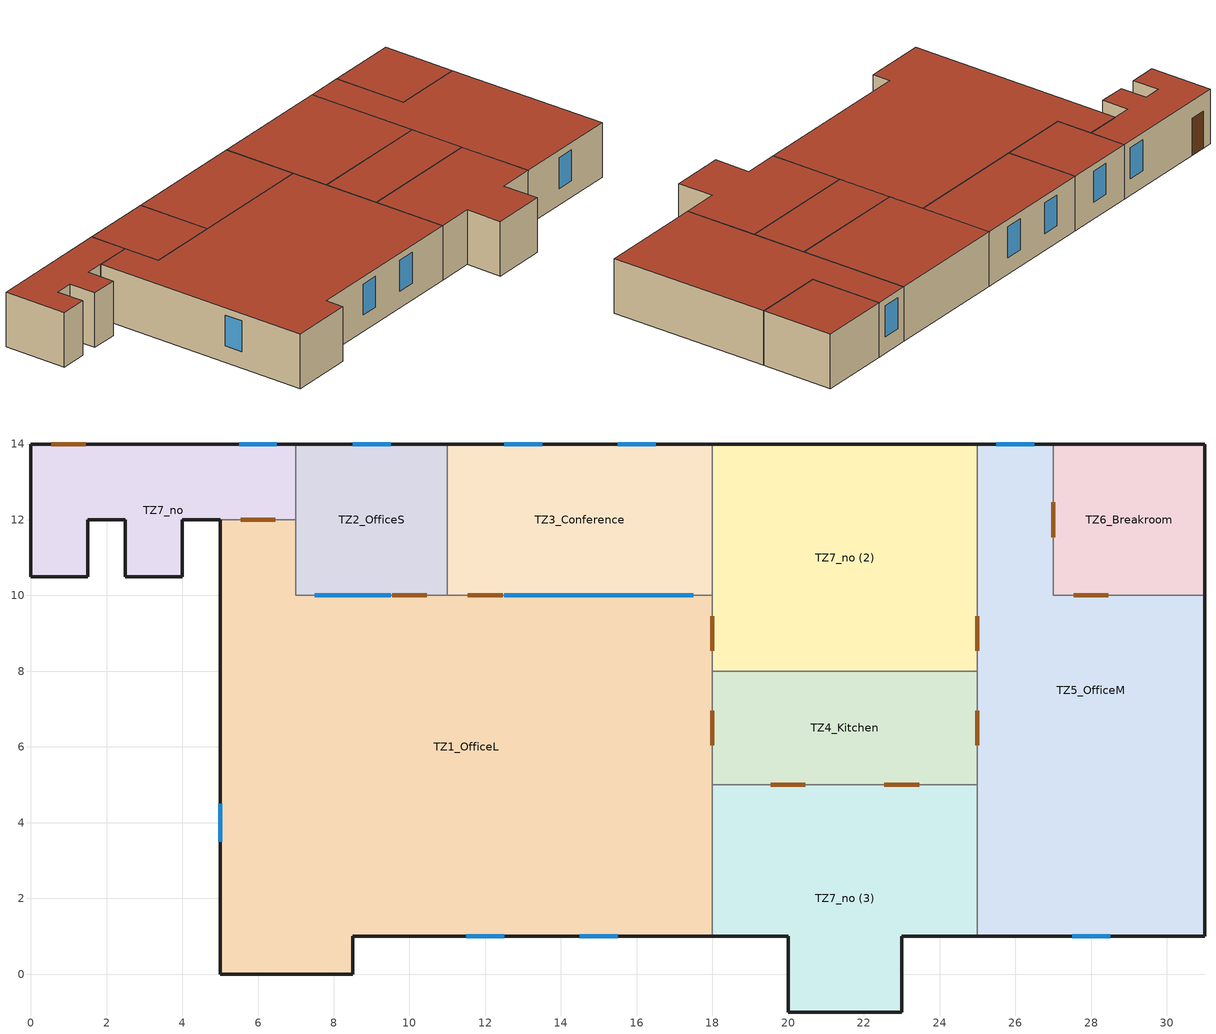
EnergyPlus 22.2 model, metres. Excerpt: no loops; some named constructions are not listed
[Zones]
TZ1_OfficeL
 floor ground (ExtSlabCarpet 4in ClimateZone 1-8): 5,0 5,12 7,12 7,10 11,10 18,10 18,8 18,5 18,1 8.5,1 8.5,0 z0
 wall outside (ASHRAE 189.1-2009 ExtWall Mass ClimateZone 1): 5,12 5,0 8.5,0 8.5,1 18,1 z0:3
 wall to TZ7_no (Interior Wall): 7,12 5,12 z0:3
 wall to TZ2_OfficeS (Interior Wall): 11,10 7,10 7,12 z0:3
 wall to TZ3_Conference (Interior Wall): 18,10 11,10 z0:3
 wall to TZ7_no (2) (Interior Wall): 18,8 18,10 z0:3
 wall to TZ4_Kitchen (Interior Wall): 18,5 18,8 z0:3
 wall to TZ7_no (3) (Interior Wall): 18,1 18,5 z0:3
 window (ASHRAE 189.1-2009 ExtWindow ClimateZone 1): 5,4.5 5,3.5 / 14.5,1 15.5,1 / 11.5,1 12.5,1 z0.91:2.61
 window inside (Interior Window): 9.5,10 7.5,10 / 17.5,10 12.5,10 z0.01:2.01
 door inside (Interior Door): 6.46,12 5.54,12 / 10.46,10 9.54,10 / 12.46,10 11.54,10 / 18,8.54 18,9.46 / 18,6.04 18,6.96 z0:2.03
 roof outside (ASHRAE 189.1-2009 ExtRoof IEAD ClimateZone 1): 8.5,0 8.5,1 18,1 18,5 18,8 18,10 11,10 7,10 7,12 5,12 5,0 z3
TZ2_OfficeS
 floor ground (ExtSlabCarpet 4in ClimateZone 1-8): 11,14 11,10 7,10 7,12 7,14 z0
 wall outside (ASHRAE 189.1-2009 ExtWall Mass ClimateZone 1): 11,14 7,14 z0:3
 wall to TZ3_Conference (Interior Wall): 11,10 11,14 z0:3
 wall to TZ7_no (Interior Wall): 7,14 7,12 z0:3
 window (ASHRAE 189.1-2009 ExtWindow ClimateZone 1): 9.5,14 8.5,14 z0.91:2.61
 roof outside (ASHRAE 189.1-2009 ExtRoof IEAD ClimateZone 1): 7,14 7,12 7,10 11,10 11,14 z3
TZ3_Conference
 floor ground (ExtSlabCarpet 4in ClimateZone 1-8): 18,14 18,10 11,10 11,14 z0
 wall outside (ASHRAE 189.1-2009 ExtWall Mass ClimateZone 1): 18,14 11,14 z0:3
 wall to TZ7_no (2) (Interior Wall): 18,10 18,14 z0:3
 window (ASHRAE 189.1-2009 ExtWindow ClimateZone 1): 13.5,14 12.5,14 / 16.5,14 15.5,14 z0.91:2.61
 roof outside (ASHRAE 189.1-2009 ExtRoof IEAD ClimateZone 1): 11,14 11,10 18,10 18,14 z3
TZ4_Kitchen
 floor ground (ExtSlabCarpet 4in ClimateZone 1-8): 25,8 25,5 18,5 18,8 z0
 wall to TZ5_OfficeM (Interior Wall): 25,5 25,8 z0:3
 wall to TZ7_no (3) (Interior Wall): 18,5 25,5 z0:3
 wall to TZ7_no (2) (Interior Wall): 25,8 18,8 z0:3
 door inside (Interior Door): 25,6.04 25,6.96 / 19.54,5 20.46,5 / 22.54,5 23.46,5 z0:2.03
 roof outside (ASHRAE 189.1-2009 ExtRoof IEAD ClimateZone 1): 18,8 18,5 25,5 25,8 z3
TZ5_OfficeM
 floor ground (ExtSlabCarpet 4in ClimateZone 1-8): 25,1 25,5 25,8 25,14 27,14 27,10 31,10 31,1 z0
 wall outside (ASHRAE 189.1-2009 ExtWall Mass ClimateZone 1): 25,1 31,1 31,10 / 27,14 25,14 z0:3
 wall to TZ6_Breakroom (Interior Wall): 31,10 27,10 27,14 z0:3
 wall to TZ7_no (3) (Interior Wall): 25,5 25,1 z0:3
 wall to TZ7_no (2) (Interior Wall): 25,14 25,8 z0:3
 window (ASHRAE 189.1-2009 ExtWindow ClimateZone 1): 27.5,1 28.5,1 / 26.5,14 25.5,14 z0.91:2.61
 door inside (Interior Door): 28.46,10 27.54,10 / 25,9.46 25,8.54 / 27,11.54 27,12.46 z0:2.03
 roof outside (ASHRAE 189.1-2009 ExtRoof IEAD ClimateZone 1): 31,1 31,10 27,10 27,14 25,14 25,8 25,5 25,1 z3
TZ6_Breakroom
 floor ground (ExtSlabCarpet 4in ClimateZone 1-8): 27,10 27,14 31,14 31,10 z0
 wall outside (ASHRAE 189.1-2009 ExtWall Mass ClimateZone 1): 31,10 31,14 27,14 z0:3
 roof outside (ASHRAE 189.1-2009 ExtRoof IEAD ClimateZone 1): 31,10 31,14 27,14 27,10 z3
TZ7_no
 floor ground (ExtSlabCarpet 4in ClimateZone 1-8): 2.5,10.5 2.5,12 1.5,12 1.5,10.5 0,10.5 0,14 7,14 7,12 5,12 4,12 4,10.5 z0
 wall outside (ASHRAE 189.1-2009 ExtWall Mass ClimateZone 1): 7,14 0,14 0,10.5 1.5,10.5 1.5,12 2.5,12 2.5,10.5 4,10.5 4,12 5,12 z0:3
 window (ASHRAE 189.1-2009 ExtWindow ClimateZone 1): 6.5,14 5.5,14 z0.91:2.61
 door (Exterior Door): 1.46,14 0.54,14 z0:2.03
 roof outside (ASHRAE 189.1-2009 ExtRoof IEAD ClimateZone 1): 4,10.5 4,12 5,12 7,12 7,14 0,14 0,10.5 1.5,10.5 1.5,12 2.5,12 2.5,10.5 z3
TZ7_no (2)
 floor ground (ExtSlabCarpet 4in ClimateZone 1-8): 25,14 25,8 18,8 18,10 18,14 z0
 wall outside (ASHRAE 189.1-2009 ExtWall Mass ClimateZone 1): 25,14 18,14 z0:3
 roof outside (ASHRAE 189.1-2009 ExtRoof IEAD ClimateZone 1): 18,14 18,10 18,8 25,8 25,14 z3
TZ7_no (3)
 floor ground (ExtSlabCarpet 4in ClimateZone 1-8): 20,-1 20,1 18,1 18,5 25,5 25,1 23,1 23,-1 z0
 wall outside (ASHRAE 189.1-2009 ExtWall Mass ClimateZone 1): 18,1 20,1 20,-1 23,-1 23,1 25,1 z0:3
 roof outside (ASHRAE 189.1-2009 ExtRoof IEAD ClimateZone 1): 23,-1 23,1 25,1 25,5 18,5 18,1 20,1 20,-1 z3
[SizingPeriod:DesignDay] Day of Month=21; Day Type=SummerDesignDay; Dry-Bulb Temperature Range Modifier Type=DefaultMultipliers; Humidity Condition Type=Wetbulb; Barometric Pressure {Pa}=101189; Wind Direction {deg}=300; Rain Indicator=No; Snow Indicator=No; Daylight Saving Time Indicator=No; Solar Model Indicator=ASHRAETau; Begin Environment Reset Mode=FullResetAtBeginEnvironment
Name | Month | Maximum Dry-Bulb Temperature {C} | Daily Dry-Bulb Temperature Range {deltaC} | Wetbulb or DewPoint at Maximum Dry-Bulb {C} | Wind Speed {m/s} | ASHRAE Clear Sky Optical Depth for Beam Irradiance (taub) | ASHRAE Clear Sky Optical Depth for Diffuse Irradiance (taud)
Mumbai-Shivaji.Intl.AP May 2% Condns WB=>MCDB | 5 | 31.9 | 5 | 27.7 | 3.2 | 0.557 | 1.975
Mumbai-Shivaji.Intl.AP May 5% Condns DB=>MCWB | 5 | 33.1 | 5.5 | 26.3 | 3.2 | 0.557 | 1.975
Mumbai-Shivaji.Intl.AP November .4% Condns DB=>MCWB | 11 | 36.1 | 9.8 | 22.7 | 2 | 0.532 | 1.995
Mumbai-Shivaji.Intl.AP November .4% Condns WB=>MCDB | 11 | 31.1 | 9.8 | 26.7 | 2 | 0.532 | 1.995
Mumbai-Shivaji.Intl.AP November 2% Condns DB=>MCWB | 11 | 34.9 | 9.8 | 22.3 | 2 | 0.532 | 1.995
Mumbai-Shivaji.Intl.AP November 2% Condns WB=>MCDB | 11 | 30.4 | 9.8 | 26 | 2 | 0.532 | 1.995
Mumbai-Shivaji.Intl.AP November 5% Condns DB=>MCWB | 11 | 33.9 | 10.6 | 22.1 | 2 | 0.532 | 1.995
Mumbai-Shivaji.Intl.AP October .4% Condns DB=>MCWB | 10 | 36.8 | 7.7 | 23.3 | 2.1 | 0.588 | 1.89
Mumbai-Shivaji.Intl.AP October .4% Condns WB=>MCDB | 10 | 31.6 | 7.7 | 28.2 | 2.1 | 0.588 | 1.89
Mumbai-Shivaji.Intl.AP October 2% Condns DB=>MCWB | 10 | 35.2 | 7.7 | 23.3 | 2.1 | 0.588 | 1.89
Mumbai-Shivaji.Intl.AP October 2% Condns WB=>MCDB | 10 | 31 | 7.7 | 27.5 | 2.1 | 0.588 | 1.89
Mumbai-Shivaji.Intl.AP October 5% Condns DB=>MCWB | 10 | 34.2 | 9.4 | 23.7 | 2.1 | 0.588 | 1.89
Mumbai-Shivaji.Intl.AP September .4% Condns DB=>MCWB | 9 | 34 | 4.8 | 26.4 | 2.6 | 0.57 | 1.981
Mumbai-Shivaji.Intl.AP September .4% Condns WB=>MCDB | 9 | 30.6 | 4.8 | 27.9 | 2.6 | 0.57 | 1.981
Mumbai-Shivaji.Intl.AP September 2% Condns DB=>MCWB | 9 | 32.1 | 4.8 | 25.9 | 2.6 | 0.57 | 1.981
Mumbai-Shivaji.Intl.AP September 2% Condns WB=>MCDB | 9 | 29.7 | 4.8 | 27.1 | 2.6 | 0.57 | 1.981
Mumbai-Shivaji.Intl.AP September 5% Condns DB=>MCWB | 9 | 31.1 | 6 | 25.9 | 2.6 | 0.57 | 1.981
